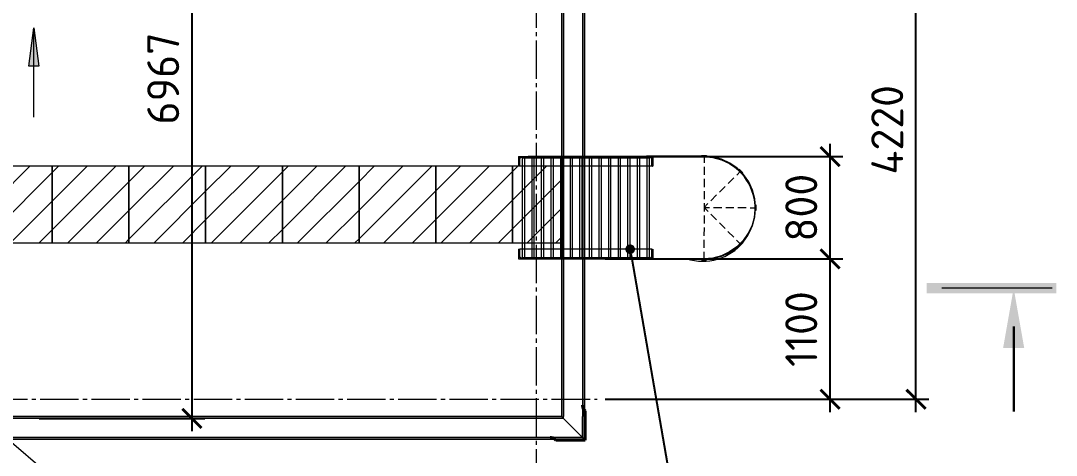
# Model space of a CAD drawing. Header units: millimetres. Extents: x -263990 to 193903, y -164417 to 240530.
# Drawn here: x -84421 to -76321, y -50468 to -47065 of the extents above; entities that cross this region are included whole.
import ezdxf
from ezdxf import colors
from ezdxf.entities.mleader import LeaderData, LeaderLine
from ezdxf.enums import TextEntityAlignment as Align
from ezdxf.math import Vec2, Vec3

# ---------------------------------------------------------------- set-up
doc = ezdxf.new("R2010")
doc.units = ezdxf.units.MM
doc.header["$LTSCALE"] = 20
doc.linetypes.add('CENTER', pattern=[20, 15, -1.7, 1.6, -1.7])
doc.layers.get('0').update_dxf_attribs({"lineweight": 0})
doc.layers.get('Defpoints').update_dxf_attribs({"color": 4})
doc.layers.add('_4-3_ маркировка на кладочных планах АР', color=7, linetype='Continuous')
doc.layers.add('A-ROOF', color=5, linetype='Continuous')
for name, color, linetype, lineweight in [('Высотные отметки', 7, 'Continuous', 9), ('Кровля дорожка', 7, 'Continuous', 18), ('Лестница на кровлю', 7, 'Continuous', 18), ('Обобщенные модели', 7, 'Continuous', 18), ('Оси', 7, 'CENTER', 9), ('Размеры', 7, 'Continuous', 9), ('Разрезы', 7, 'Continuous', 9), ('Уклоны в точках', 7, 'Continuous', 9), ('ФЭ парапет', 7, 'Continuous', 18)]:
    doc.layers.add(name, color=color, linetype=linetype, lineweight=lineweight)
doc.styles.add('PDF ISOCPEUR', font='isocpeur.ttf')
doc.styles.add('PDF ISOCPEUR Italic', font='isocpeui.ttf')
doc.dimstyles.new('СПДС размеры', dxfattribs={"dimscale": 100, "dimtxt": 2.5, "dimasz": 1.5, "dimexe": 1, "dimexo": 0.625, "dimgap": 1, "dimtad": 1, "dimdec": 0, "dimtxsty": 'PDF ISOCPEUR', "dimblk": 'ARCHTICK', "dimcen": 2.5, "dimdle": 1, "dimadec": 0, "dimazin": 2, "dimtfac": 0.75, "dimtdec": 0, "dimtmove": 1, "dimatfit": 3, "dimfxl": 1, "dimtfill": 1, "dimtolj": 1, "dimarcsym": 1})

# ---------------------------------------------------------------- blocks, each defined once
blk = doc.blocks.new('190_ФЭ_Стена_Стык угловой внешний фигурный - ФЭ-У1_230х230-1307890-_О__L1_0_000_')
at = {"layer": 'Обобщенные модели', "lineweight": 9}
h = blk.add_hatch(dxfattribs=at)
h.set_pattern_fill('FP_6', color=256, style=0, pattern_type=2)
h.set_pattern_definition([(45, (0, 0), (-106.066, 106.066), [])])
h.paths.add_polyline_path([(-231.2, -295), (-65, -295), (-48, -278), (-48.4, -277), (-65.4, -294), (-294, -294), (-294, -65.4), (-277, -48.4), (-278, -48), (-295, -65), (-295, -295)], flags=0)
h.paths.add_polyline_path([(-23, -276), (-22, -275), (-32, -276)], flags=0)
h.paths.add_polyline_path([(-276, -32), (-275, -32), (-276, -23)], flags=0)
at = {"layer": 'Обобщенные модели', "lineweight": 40}
for p, q in [((-278, -48), (-295, -65)), ((-295, -65), (-295, -295)), ((-294, -65.4), (-277, -48.4)), ((-294, -294), (-294, -65.4)), ((-275, -22), (-278, -22)), ((-278, -22), (-278, -48)), ((-277, -48.4), (-277, -23)), ((-277, -23), (-276, -23)), ((-276, -23), (-276, -32)), ((-276, -32), (-275, -32)), ((-275, -32), (-275, -22)), ((-295, -295), (-65, -295)), ((-65.4, -294), (-294, -294)), ((-48.4, -277), (-65.4, -294)), ((-65, -295), (-48, -278)), ((-23, -277), (-48.4, -277)), ((-48, -278), (-22, -278)), ((-22, -275), (-32, -275)), ((-32, -275), (-32, -276)), ((-32, -276), (-23, -276)), ((-23, -276), (-23, -277)), ((-22, -278), (-22, -275))]:
    blk.add_line(p, q, dxfattribs=at)
blk = doc.blocks.new('*U534')
blk.add_line((-2.6, -2.6), (0, -2.6))
at = {"layer": 'ФЭ парапет'}
for p, q in [((0, 0), (-180.1, -180.1)), ((12269.9, 0), (0, 0)), ((-15, -15), (0, -15)), ((12269.9, -2.6), (0, -2.6)), ((12269.9, -15), (0, -15)), ((-180.1, -180.1), (0, -180.1)), ((-177.5, -177.5), (0, -177.5)), ((-165.1, -165.1), (0, -165.1)), ((12269.9, -165.1), (0, -165.1)), ((12269.9, -177.5), (0, -177.5)), ((12269.9, -180.1), (0, -180.1))]:
    blk.add_line(p, q, dxfattribs=at)
blk = doc.blocks.new('*U537')
at = {"layer": 'ФЭ парапет'}
for p, q in [((30389.9, 0), (0, 0)), ((30389.9, 0), (30570, -180.1)), ((30389.9, -2.6), (0, -2.6)), ((30389.9, -15), (0, -15)), ((30392.5, -2.6), (30389.9, -2.6)), ((30404.9, -15), (30389.9, -15)), ((30389.9, -165.1), (0, -165.1)), ((30389.9, -177.5), (0, -177.5)), ((30389.9, -180.1), (0, -180.1)), ((30555, -165.1), (30389.9, -165.1)), ((30567.4, -177.5), (30389.9, -177.5)), ((30570, -180.1), (30389.9, -180.1))]:
    blk.add_line(p, q, dxfattribs=at)
blk = doc.blocks.new('*U547')
at = {"layer": 'Кровля дорожка'}
h = blk.add_hatch(dxfattribs=at)
h.set_pattern_fill('ANSI31', color=256, scale=50)
h.paths.add_polyline_path([(0, 0), (0, -600), (600, -600), (600, 0)])
blk.add_lwpolyline([(0, -600), (600, -600), (600, 0), (0, 0)], close=True, dxfattribs=at)
blk = doc.blocks.new('*U550')
at = {"layer": 'Кровля дорожка'}
h = blk.add_hatch(dxfattribs=at)
h.set_pattern_fill('ANSI31', color=256, scale=50)
h.paths.add_polyline_path([(0, 0), (0, -600), (382.6, -600), (382.6, 0)])
blk.add_lwpolyline([(0, -600), (382.6, -600), (382.6, 0), (0, 0)], close=True, dxfattribs=at)
blk = doc.blocks.new('*U552')
at = {"layer": 'Лестница на кровлю', "color": 7}
for points in [[(1402.7, 404.2), (1402.7, 408), (1442.7, 408), (1442.7, 404.2)], [(1694.1, 299.7), (1722.6, 271.4), (1725.3, 274.4), (1697.1, 302.6)], [(1826.6, -20), (1830.7, -20), (1830.7, 20), (1826.6, 20)], [(1694.1, -299.7), (1697.1, -302.4), (1725.3, -274.2), (1722.6, -271.4)], [(1402.7, -408), (1442.7, -408), (1442.7, -404), (1402.7, -404)]]:
    blk.add_lwpolyline(points, close=True, dxfattribs=at)
for points in [[(1422.8, 408), (1422.8, 352.3)], [(-27.3, 400.1), (47.6, 400.1), (47.6, 397.2)], [(-27.3, 400.1), (-27.3, 325.2)], [(-24.4, 325.2), (-27.3, 325.2)], [(-21.4, 400.1), (107.7, 400.1)], [(-21.4, 328.1), (-21.4, 385)], [(-9, 393.1), (-20.3, 381.6)], [(-20.3, 381.6), (-20.3, 325.2)], [(0, 325.2), (-20.3, 325.2)], [(1015.6, 325.2), (-20.3, 325.2)], [(44.7, 394), (-12.4, 394)], [(7.7, 393.1), (-9, 393.1)], [(0, 390), (0.2, 390), (0.9, 390), (1.8, 390), (2.9, 390), (4.5, 390), (6.3, 390), (7.7, 390)], [(0, 390), (0, -390)], [(20.1, 325.2), (0, 325.2)], [(7.7, 394), (7.7, 390)], [(48.5, 393.1), (7.7, 393.1)], [(7.7, 390), (7.7, 390)], [(7.7, 390), (987.6, 390)], [(20.1, -390), (20.1, 390)], [(950.6, 394), (44.7, 394)], [(946.5, 400.1), (48.5, 400.1)], [(48.5, 400.1), (48.5, 394)], [(48.5, 394), (48.5, 393.1)], [(75.2, 390), (75.2, -390)], [(95, -390), (95, 390)], [(122.6, 400.1), (122.6, 400.1)], [(137.7, 400.1), (257.6, 400.1)], [(150.1, 390), (150.1, -390)], [(170.2, -390), (170.2, 390)], [(225.1, 390), (225.1, -390)], [(245.1, -390), (245.1, 390)], [(272.7, 400.1), (272.7, 400.1)], [(287.6, 400.1), (407.7, 400.1)], [(300, 390), (300, -390)], [(320.1, -390), (320.1, 390)], [(375.2, 390), (375.2, -390)], [(395, -390), (395, 390)], [(422.6, 400.1), (422.6, 400.1)], [(437.7, 400.1), (557.6, 400.1)], [(450.1, 390), (450.1, -390)], [(470.2, -390), (470.2, 390)], [(525.1, 390), (525.1, -390)], [(545.1, -390), (545.1, 390)], [(572.7, 400.1), (572.7, 400.1)], [(587.6, 400.1), (707.7, 400.1)], [(600, 390), (600, -390)], [(620.1, -390), (620.1, 390)], [(675.2, 390), (675.2, -390)], [(695, -390), (695, 390)], [(722.6, 400.1), (722.6, 400.1)], [(737.7, 400.1), (857.6, 400.1)], [(750.1, 390), (750.1, -390)], [(770.2, -390), (770.2, 390)], [(825.1, 390), (825.1, -390)], [(845.1, -390), (845.1, 390)], [(872.7, 400.1), (872.7, 400.1)], [(887.6, 400.1), (1016.7, 400.1)], [(900, 390), (900, -390)], [(920.1, -390), (920.1, 390)], [(946.5, 394), (946.5, 400.1)], [(946.5, 393.1), (946.5, 394)], [(987.6, 393.1), (946.5, 393.1)], [(947.6, 400.1), (1022.6, 400.1), (1022.6, 325.2)], [(947.6, 400.1), (947.6, 397.2)], [(1007.7, 394), (950.6, 394)], [(1402.7, 404.2), (972.7, 404.2)], [(972.7, 404.2), (972.7, 400.1)], [(1032.5, 400.1), (972.7, 400.1)], [(975.2, 390), (975.2, -390)], [(987.6, 390), (987.6, 394)], [(1004.3, 393.1), (987.6, 393.1)], [(987.6, 390), (988.9, 390), (990.7, 390), (992.1, 390), (993.5, 390), (994.4, 390), (994.8, 390), (995, 390), (995, -390)], [(1015.6, 381.6), (1004.3, 393.1)], [(1015.6, 325.2), (1015.6, 381.6)], [(1016.7, 385), (1016.7, 328.1)], [(1022.6, 325.2), (1019.6, 325.2)], [(1422.6, 400.1), (1022.6, 400.1)], [(1047.6, 400.1), (1047.6, 400.1)], [(1182.6, 400.1), (1062.5, 400.1)], [(1197.5, 400.1), (1197.5, 400.1)], [(1332.5, 400.1), (1212.6, 400.1)], [(1347.6, 400.1), (1347.6, 400.1)], [(1422.6, 400.1), (1492.1, 394)], [(1492.8, 397.9), (1422.8, 404.2)], [(1492.1, 394), (1492.8, 397.9)], [(1492.1, 394), (1559.4, 376)], [(1560.7, 379.8), (1492.8, 397.9)], [(1559.4, 376), (1560.7, 379.8)], [(1559.4, 376), (1622.6, 346.4)], [(1624.6, 350), (1560.7, 379.8)], [(1622.6, 346.4), (1624.6, 350)], [(1622.6, 346.4), (1679.7, 306.4)], [(1682.2, 309.6), (1624.6, 350)], [(1422.8, 320.7), (1422.8, 257)], [(1678.3, 255.9), (1708.4, 285.7)], [(1679.7, 306.4), (1682.2, 309.6)], [(1679.7, 306.4), (1728.9, 257.2)], [(1732.1, 259.7), (1682.2, 309.6)], [(1728.9, 257.2), (1732.1, 259.7)], [(1728.9, 257.2), (1769.1, 200.1)], [(1772.5, 202.1), (1732.1, 259.7)], [(1422.8, 225.4), (1422.8, 161.7)], [(1542.9, 122), (1588, 166.7)], [(1610.6, 189.1), (1655.8, 233.7)], [(1769.1, 200.1), (1772.5, 202.1)], [(1769.1, 200.1), (1798.4, 136.9)], [(1802.3, 138.3), (1772.5, 202.1)], [(1422.8, 130.1), (1422.8, 66.5)], [(1475.2, 55), (1520.3, 99.7)], [(1798.4, 136.9), (1802.3, 138.3)], [(1798.4, 136.9), (1816.5, 69.4)], [(1820.5, 70.3), (1802.3, 138.3)], [(1422.8, 34.9), (1422.8, -28.8)], [(1422.8, 3), (1452.6, 32.6)], [(1422.8, 3), (1465.9, 2.8)], [(1422.8, 3), (1454, -28.3)], [(1497.7, 2.6), (1561.2, 2.1)], [(1593, 1.7), (1656.4, 1.2)], [(1688.3, 1), (1751.7, 0.6)], [(1783.3, 0.3), (1826.6, 0.1)], [(1816.5, 69.4), (1820.5, 70.3)], [(1816.5, 69.4), (1822.6, 0.1)], [(1822.6, 0.1), (1816.5, -69.4)], [(1826.6, 0.1), (1820.5, 70.3)], [(1820.5, -70.1), (1826.6, 0.1)], [(1422.8, -60.4), (1422.8, -124)], [(1476.3, -50.9), (1520.8, -96)], [(1816.5, -69.4), (1798.4, -136.7)], [(1802.3, -138), (1820.5, -70.1)], [(1816.5, -69.4), (1820.5, -70.1)], [(1422.8, -155.6), (1422.6, -219.1)], [(1543.1, -118.6), (1587.8, -163.8)], [(1798.4, -136.7), (1769.1, -199.9)], [(1772.5, -201.9), (1802.3, -138)], [(1798.4, -136.7), (1802.3, -138)], [(1610.2, -186.3), (1654.9, -231.5)], [(1769.1, -199.9), (1728.9, -257)], [(1732.1, -259.7), (1772.5, -201.9)], [(1769.1, -199.9), (1772.5, -201.9)], [(1422.6, -250.9), (1422.6, -314.3)], [(1679.7, -306.4), (1622.6, -346.4)], [(1624.6, -349.8), (1682.2, -309.4)], [(1677.2, -254.1), (1708.4, -285.4)], [(1728.9, -257), (1679.7, -306.4)], [(1679.7, -306.4), (1682.2, -309.4)], [(1682.2, -309.4), (1732.1, -259.7)], [(1728.9, -257), (1732.1, -259.7)], [(-27.3, -324.9), (-24.4, -324.9)], [(-27.3, -324.9), (-27.3, -399.9)], [(-27.3, -399.9), (47.6, -399.9)], [(-21.4, -385), (-21.4, -327.9)], [(-21.4, -399.9), (107.7, -399.9)], [(-20.3, -324.9), (-20.3, -381.6)], [(1015.6, -324.9), (-20.3, -324.9)], [(-20.3, -381.6), (-9, -392.9)], [(-12.4, -394), (44.7, -394)], [(-9, -392.9), (7.7, -392.9)], [(0, -390), (0.2, -390), (0.9, -390), (1.8, -390), (2.9, -390), (4.5, -390), (6.3, -390), (7.7, -390)], [(7.7, -390), (7.7, -390)], [(7.7, -394), (7.7, -390), (987.6, -390), (987.6, -394)], [(7.7, -392.9), (48.5, -392.9)], [(44.7, -394), (950.6, -394)], [(47.6, -399.9), (47.6, -397)], [(48.5, -392.9), (48.5, -394)], [(48.5, -394), (48.5, -399.9)], [(48.5, -399.9), (946.5, -399.9)], [(887.6, -399.9), (1016.7, -399.9)], [(946.5, -392.9), (987.6, -392.9)], [(946.5, -394), (946.5, -392.9)], [(946.5, -399.9), (946.5, -394)], [(947.6, -397), (947.6, -399.9)], [(947.6, -399.9), (1022.6, -399.9)], [(950.6, -394), (1007.7, -394)], [(972.7, -399.9), (972.7, -404)], [(972.7, -399.9), (1107.7, -399.9)], [(972.7, -404), (1402.7, -404)], [(987.6, -390), (988.9, -390), (990.7, -390), (992.1, -390), (993.5, -390), (994.4, -390), (994.8, -390), (995, -390)], [(987.6, -392.9), (1004.3, -392.9)], [(1004.3, -392.9), (1015.6, -381.6), (1015.6, -324.9)], [(1016.7, -327.9), (1016.7, -385)], [(1019.6, -324.9), (1022.6, -324.9), (1022.6, -399.9)], [(1022.6, -399.9), (1422.6, -399.9)], [(1122.6, -399.9), (1122.6, -399.9)], [(1422.6, -346.2), (1422.6, -401.9)], [(1492.1, -393.8), (1422.6, -399.9)], [(1422.8, -404), (1422.6, -399.9)], [(1422.8, -404), (1492.8, -397.9)], [(1559.4, -375.7), (1492.1, -393.8)], [(1492.8, -397.9), (1492.1, -393.8)], [(1492.8, -397.9), (1560.7, -379.6)], [(1622.6, -346.4), (1559.4, -375.7)], [(1559.4, -375.7), (1560.7, -379.6)], [(1560.7, -379.6), (1624.6, -349.8)], [(1622.6, -346.4), (1624.6, -349.8)]]:
    blk.add_lwpolyline(points, dxfattribs=at)
for centre, radius, start, end in [((-24.3, 328.2), 3.05, 270.00416, 359.99584), ((-12.3, 385.1), 8.92, 90.00148, 179.99852), ((44.8, 397.3), 3.05, 270.00416, 359.99584), ((950.7, 397.3), 3.05, 180.00416, 269.99584), ((1008, 385.4), 8.92, 0, 90), ((1019.8, 328.2), 3.05, 180.00416, 269.99584), ((1411.6, -8), 411, 252.43919, 96.85717), ((-24.3, -327.8), 3.05, 0.00416, 89.99584), ((-12.1, -384.6), 8.92, 180, 270), ((44.8, -396.8), 3.05, 0.00416, 89.99584), ((950.7, -396.8), 3.05, 90.00416, 179.99584), ((1008, -384.6), 8.92, 270, 360)]:
    blk.add_arc(centre, radius, start, end, dxfattribs=at)
blk = doc.blocks.new('_ArchTick')
at = {"color": 0, "linetype": 'ByBlock', "const_width": 0.15}
blk.add_lwpolyline([(-0.5, -0.5), (0.5, 0.5)], dxfattribs=at)
blk = doc.blocks.new('*D555')
at = {"layer": 'Defpoints', "color": 0, "transparency": 16777216}
for p in [(-79912.3, -48929.4), (-78090.8, -48929.4), (-79912.3, -50029.4)]:
    blk.add_point(p, dxfattribs=at)
at = {"layer": 'Размеры', "color": 0, "lineweight": -2, "transparency": 16777216}
for p, q in [((-78090.8, -50129.4), (-78090.8, -48829.4)), ((-79849.8, -48929.4), (-77990.8, -48929.4)), ((-79849.8, -50029.4), (-77990.8, -50029.4))]:
    blk.add_line(p, q, dxfattribs=at)
at = {"layer": 'Размеры', "color": 0, "lineweight": -2, "transparency": 16777216, "xscale": 150, "yscale": 150, "zscale": 150}
for p, rotation in [((-78090.8, -48929.4), 90), ((-78090.8, -50029.4), 270)]:
    blk.add_blockref('_ArchTick', p, dxfattribs=dict(at, rotation=rotation))
at = {"layer": 'Размеры', "color": 0, "transparency": 16777216, "insert": (-78315.8, -49479.4), "char_height": 250, "attachment_point": 5, "rotation": 90, "style": 'PDF ISOCPEUR', "bg_fill": 3, "box_fill_scale": 1.1, "bg_fill_color": 256, "bg_fill_true_color": 13158600, "bg_fill_transparency": 0}
blk.add_mtext('\\A1;1100', dxfattribs=at)
blk = doc.blocks.new('*D556')
at = {"layer": 'Defpoints', "color": 0, "transparency": 16777216}
for p in [(-79912.3, -48129.4), (-78090.8, -48129.4), (-79912.3, -48929.4)]:
    blk.add_point(p, dxfattribs=at)
at = {"layer": 'Размеры', "color": 0, "lineweight": -2, "transparency": 16777216}
for p, q in [((-78090.8, -49029.4), (-78090.8, -48029.4)), ((-79849.8, -48129.4), (-77990.8, -48129.4)), ((-79849.8, -48929.4), (-77990.8, -48929.4))]:
    blk.add_line(p, q, dxfattribs=at)
at = {"layer": 'Размеры', "color": 0, "lineweight": -2, "transparency": 16777216, "xscale": 150, "yscale": 150, "zscale": 150}
for p, rotation in [((-78090.8, -48129.4), 90), ((-78090.8, -48929.4), 270)]:
    blk.add_blockref('_ArchTick', p, dxfattribs=dict(at, rotation=rotation))
at = {"layer": 'Размеры', "color": 0, "transparency": 16777216, "insert": (-78315.8, -48529.4), "char_height": 250, "attachment_point": 5, "rotation": 90, "style": 'PDF ISOCPEUR', "bg_fill": 3, "box_fill_scale": 1.1, "bg_fill_color": 256, "bg_fill_true_color": 13158600, "bg_fill_transparency": 0}
blk.add_mtext('\\A1;800', dxfattribs=at)
blk = doc.blocks.new('_Dot')
at = {"color": 0, "linetype": 'ByBlock', "lineweight": -2}
blk.add_line((-0.5, 0), (-1, 0), dxfattribs=at)
at = {"color": 0, "linetype": 'ByBlock', "const_width": 0.5}
blk.add_lwpolyline([(-0.25, 0, 1), (0.25, 0, 1)], format="xyb", close=True, dxfattribs=at)
blk = doc.blocks.new('*D599')
at = {"layer": 'Defpoints', "color": 0, "transparency": 16777216}
for p in [(-84339.5, -43212.3), (-84339.5, -50179.3), (-83081.6, -50179.3)]:
    blk.add_point(p, dxfattribs=at)
at = {"layer": 'Размеры', "color": 0, "lineweight": -2, "transparency": 16777216}
for p, q in [((-83081.6, -43112.3), (-83081.6, -50279.3)), ((-84277, -43212.3), (-82981.6, -43212.3)), ((-84277, -50179.3), (-82981.6, -50179.3))]:
    blk.add_line(p, q, dxfattribs=at)
at = {"layer": 'Размеры', "color": 0, "lineweight": -2, "transparency": 16777216, "xscale": 150, "yscale": 150, "zscale": 150}
for p, rotation in [((-83081.6, -43212.3), 90), ((-83081.6, -50179.3), 270)]:
    blk.add_blockref('_ArchTick', p, dxfattribs=dict(at, rotation=rotation))
at = {"layer": 'Размеры', "color": 0, "transparency": 16777216, "insert": (-83306.6, -47517.8), "char_height": 250, "attachment_point": 5, "rotation": 90, "style": 'PDF ISOCPEUR', "bg_fill": 3, "box_fill_scale": 1.1, "bg_fill_color": 256, "bg_fill_true_color": 13158600, "bg_fill_transparency": 0}
blk.add_mtext('\\A1;6967', dxfattribs=at)
blk = doc.blocks.new('*D651')
at = {"layer": 'Defpoints', "color": 0, "transparency": 16777216}
for p in [(-78846.9, -45809.4), (-77418.7, -45809.4), (-79912.3, -50029.4)]:
    blk.add_point(p, dxfattribs=at)
at = {"layer": 'Размеры', "color": 0, "lineweight": -2, "transparency": 16777216}
for p, q in [((-77418.7, -50129.4), (-77418.7, -45709.4)), ((-78784.4, -45809.4), (-77318.7, -45809.4)), ((-79849.8, -50029.4), (-77318.7, -50029.4))]:
    blk.add_line(p, q, dxfattribs=at)
at = {"layer": 'Размеры', "color": 0, "lineweight": -2, "transparency": 16777216, "xscale": 150, "yscale": 150, "zscale": 150}
for p, rotation in [((-77418.7, -45809.4), 90), ((-77418.7, -50029.4), 270)]:
    blk.add_blockref('_ArchTick', p, dxfattribs=dict(at, rotation=rotation))
at = {"layer": 'Размеры', "color": 0, "transparency": 16777216, "insert": (-77643.7, -47919.4), "char_height": 250, "attachment_point": 5, "rotation": 90, "style": 'PDF ISOCPEUR', "bg_fill": 3, "box_fill_scale": 1.1, "bg_fill_color": 256, "bg_fill_true_color": 13158600, "bg_fill_transparency": 0}
blk.add_mtext('\\A1;4220', dxfattribs=at)
blk = doc.blocks.new('Разрез - Номер вида и Номер листа спереди_3_5 мм-64073-_О__L1_0_000_')
at = {"layer": 'Разрезы'}
for points in [[(9.798, 0.404), (9.798, -0.394), (-0.333, -0.394), (-0.333, 0.404)], [(2.176, -4.675), (3, 0), (3.824, -4.675)]]:
    blk.add_hatch(color=256, dxfattribs=at).paths.add_polyline_path(points, flags=0)
at = {"layer": 'Разрезы', "lineweight": 30}
blk.add_line((3, -3), (3, -9.663), dxfattribs=at)
blk = doc.blocks.new('ОТМ')
at = {"layer": 'Высотные отметки', "lineweight": 30, "transparency": 16777216}
for p, q in [((-598, -259), (-598, 241)), ((-598, 241), (602, 241)), ((602, 241), (602, -259)), ((602, -259), (-598, -259))]:
    blk.add_line(p, q, dxfattribs=at)
at = {"layer": 'Высотные отметки', "transparency": 16777216, "style": 'PDF ISOCPEUR', "flags": 8}
blk.add_attdef('ОТМ', text='', height=250, dxfattribs=at).set_placement((2, -9), align=Align.MIDDLE_CENTER)

msp = doc.modelspace()

# ---------------------------------------------------------------- linework, layer by layer
at = {"layer": 'Оси', "color": 7, "lineweight": 5}
for p, q in [((-80386.88927, -54320.53519), (-80386.88927, -37595.41866)), ((-129068.41441, -50029.36437), (-79912.2678, -50029.36437))]:
    msp.add_line(p, q, dxfattribs=at)
at = {"layer": 'Разрезы'}
msp.add_line((-76354.7552, -49159.36437), (-77217.86689, -49159.36437), dxfattribs=at)

# ---------------------------------------------------------------- block references
at = {"layer": 'A-ROOF'}
for name, p in [('*U547', (-84774.59561, -48204.24847)), ('*U547', (-84174.59561, -48204.24847)), ('*U547', (-83574.59561, -48204.24847)), ('*U547', (-82974.59561, -48204.24847)), ('*U547', (-82374.59561, -48204.24847)), ('*U547', (-81774.59561, -48204.24847)), ('*U547', (-81174.59561, -48204.24847)), ('*U550', (-80574.59561, -48204.24847))]:
    msp.add_blockref(name, p, dxfattribs=at)
at = {"layer": 'Лестница на кровлю'}
msp.add_blockref('*U552', (-80499.46263, -48529.47724), dxfattribs=at)
at = {"layer": 'Обобщенные модели', "xscale": -1}
msp.add_blockref('190_ФЭ_Стена_Стык угловой внешний фигурный - ФЭ-У1_230х230-1307890-_О__L1_0_000_', (-80301.96061, -50054.29303), dxfattribs=at)
at = {"layer": 'ФЭ парапет', "rotation": 90.00000000000001}
msp.add_blockref('*U534', (-80191.96006, -50164.43517), dxfattribs=at)
at = {"layer": 'ФЭ парапет'}
msp.add_blockref('*U537', (-110581.88926, -50164.29358), dxfattribs=at)

# ---------------------------------------------------------------- next in the draw order: dimensions: what is measured, and where the dimension line sits
at = {"layer": 'Размеры'}
dim = msp.add_linear_dim(base=(-83081.62152, -50179.29358), p1=(-84339.46874, -43212.29358), p2=(-84339.46874, -50179.29358), angle=90, dimstyle='СПДС размеры', dxfattribs=at)
dim.commit()
dim.dimension.update_dxf_attribs({"geometry": '*D599', "text_midpoint": (-83081.62152, -47517.7621), "dimtype": 160})
dim = msp.add_linear_dim(base=(-78090.80347, -48929.36437), p1=(-79912.2678, -50029.36437), p2=(-79912.2678, -48929.36437), angle=90, dimstyle='СПДС размеры', dxfattribs=at)
dim.commit()
dim.dimension.update_dxf_attribs({"geometry": '*D555', "text_midpoint": (-78315.80347, -49479.36437)})

# ---------------------------------------------------------------- next in the draw order: hatches: boundary and pattern name
at = {"layer": 'Уклоны в точках', "lineweight": 20}
msp.add_hatch(color=7, dxfattribs=at).paths.add_polyline_path([(-84318.04161, -47120.51249), (-84278.54586, -47420.51249), (-84357.53736, -47420.51249)], flags=0)

# ---------------------------------------------------------------- next in the draw order: linework, layer by layer
at = {"layer": 'Уклоны в точках', "color": 7, "lineweight": 20}
for p, q in [((-84357.53736, -47420.51249), (-84318.04161, -47120.51249)), ((-84318.04161, -47120.51249), (-84278.54586, -47420.51249)), ((-84278.54586, -47420.51249), (-84357.53736, -47420.51249))]:
    msp.add_line(p, q, dxfattribs=at)
at = {"layer": 'Уклоны в точках', "color": 7}
msp.add_line((-84318.04161, -47820.51249), (-84318.04161, -47120.51249), dxfattribs=at)

# ---------------------------------------------------------------- next in the draw order: dimensions: what is measured, and where the dimension line sits
at = {"layer": 'Размеры'}
dim = msp.add_linear_dim(base=(-78090.80347, -48129.36437), p1=(-79912.2678, -48929.36437), p2=(-79912.2678, -48129.36437), angle=90, dimstyle='СПДС размеры', dxfattribs=at)
dim.commit()
dim.dimension.update_dxf_attribs({"geometry": '*D556', "text_midpoint": (-78315.80347, -48529.36437)})

# ---------------------------------------------------------------- next in the draw order: leaders
at = {"layer": 'Высотные отметки'}
ml = msp.add_multileader_block('Standard', dxfattribs=at)
ml.set_content('ОТМ', color=256, scale=0.8)
ml.set_attribute('ОТМ', '+9,400', width=0)
ml.set_leader_properties(color=256, linetype='ByLayer', lineweight=18)
ml.set_arrow_properties(name='DOT')
ml.build(insert=Vec2(0, 0))
ml.multileader.update_dxf_attribs({"text_left_attachment_type": 6, "text_right_attachment_type": 6, "dogleg_length": 100, "arrow_head_size": 50})
ctx = ml.context
ctx.base_point, ctx.char_height, ctx.arrow_head_size, ctx.landing_gap_size, ctx.plane_origin = Vec3(-83663.22253, -50991.40691), 300, 50, 0.09, Vec3(-82059.12463, -51710.78028)
ctx.left_attachment, ctx.right_attachment = 6, 6
notes = []
notes.append((ctx, [(1, (1, 1, 0), (-83763.22253, -50991.40691), (1, 0), 100, [(0, [(-84623.84333, -50253.54778)], 0, [])])]))
ctx.block.insert = Vec3(-83185.05935, -50983.92291)
for ctx, leaders in notes:
    for number, flags, end, landing, length, lines in leaders:
        leader = LeaderData()
        leader.index, (leader.has_last_leader_line, leader.has_dogleg_vector, leader.attachment_direction) = number, flags
        leader.last_leader_point, leader.dogleg_vector, leader.dogleg_length = Vec3(end), Vec3(landing), length
        for number, points, colour, breaks in lines:
            line = LeaderLine()
            line.index, line.vertices, line.color, line.breaks = number, Vec3.list(points), colors.encode_raw_color(colour), breaks
            leader.lines.append(line)
        ctx.leaders.append(leader)

# ---------------------------------------------------------------- next in the draw order: leaders
at = {"layer": '_4-3_ маркировка на кладочных планах АР'}
ml = msp.add_multileader_mtext('Standard', dxfattribs=at)
ml.set_content('Лестница ЛП-1\\PГОСТ 23118-2019\\Pсм. раздел КМ', color=256, style='PDF ISOCPEUR Italic')
ml.set_leader_properties()
ml.set_arrow_properties(name='DOT')
ml.build(insert=Vec2(0, 0))
ml.multileader.update_dxf_attribs({"text_left_attachment_type": 6, "text_right_attachment_type": 6, "dogleg_length": 0.36, "arrow_head_size": 75})
ctx = ml.context
ctx.base_point, ctx.char_height, ctx.arrow_head_size, ctx.landing_gap_size, ctx.plane_origin = Vec3(-79311.61315, -50830.63613), 200, 75, 15, Vec3(-79824.29333, -48204.24847)
ctx.left_attachment, ctx.right_attachment = 6, 6
notes = []
notes.append((ctx, [(0, (1, 1, 0), (-79311.97315, -50830.63613), (1, 0), 0.36, [(0, [(-79654.3159, -48854.42081)], 0, [])])]))
ctx.mtext.insert, ctx.mtext.flow_direction = Vec3(-79296.61315, -50570.63613), 5
for ctx, leaders in notes:
    for number, flags, end, landing, length, lines in leaders:
        leader = LeaderData()
        leader.index, (leader.has_last_leader_line, leader.has_dogleg_vector, leader.attachment_direction) = number, flags
        leader.last_leader_point, leader.dogleg_vector, leader.dogleg_length = Vec3(end), Vec3(landing), length
        for number, points, colour, breaks in lines:
            line = LeaderLine()
            line.index, line.vertices, line.color, line.breaks = number, Vec3.list(points), colors.encode_raw_color(colour), breaks
            leader.lines.append(line)
        ctx.leaders.append(leader)

# ---------------------------------------------------------------- next in the draw order: dimensions: what is measured, and where the dimension line sits
at = {"layer": 'Размеры'}
dim = msp.add_linear_dim(base=(-77418.66144, -45809.36437), p1=(-79912.2678, -50029.36437), p2=(-78846.88926, -45809.36437), angle=90, dimstyle='СПДС размеры', dxfattribs=at)
dim.commit()
dim.dimension.update_dxf_attribs({"geometry": '*D651', "text_midpoint": (-77643.66144, -47919.36437)})

# ---------------------------------------------------------------- next in the draw order: block references
at = {"layer": 'Разрезы', "lineweight": 50, "xscale": -99.99999999999993, "yscale": 99.99999999999993, "zscale": 99.99999999999993}
msp.add_blockref('Разрез - Номер вида и Номер листа спереди_3_5 мм-64073-_О__L1_0_000_', (-76354.7552, -49159.36437), dxfattribs=at)

doc.saveas('drawing.dxf')
